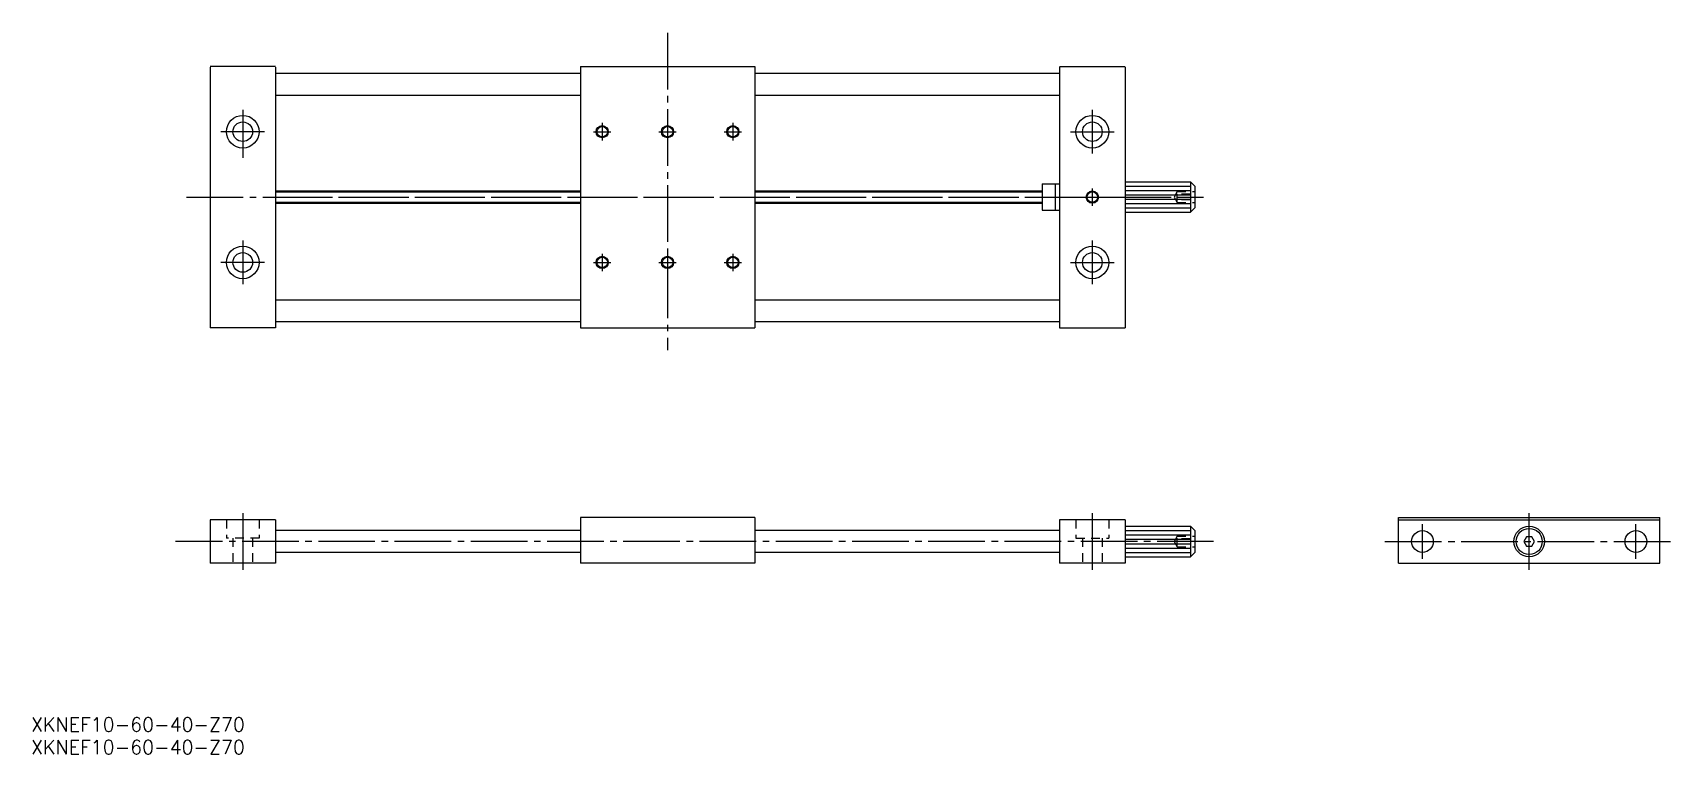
# Model space of a CAD drawing. Extents: x -61 to 316, y 28 to 194.
import ezdxf

# ---------------------------------------------------------------- set-up
doc = ezdxf.new("R2010")
doc.units = 0
doc.linetypes.add('CENTER', pattern=[17.5, 13, -1.5, 1.5, -1.5])
doc.linetypes.add('DASHED', pattern=[3.5, 2, -1.5])
doc.layers.get('0').update_dxf_attribs({"linetype": 'CONTINUOUS'})
doc.layers.add('CENTER', color=1, linetype='CENTER')
doc.styles.get("Standard").update_dxf_attribs({"font": 'txt.shx', "bigfont": 'extfont.shx'})

msp = doc.modelspace()

# ---------------------------------------------------------------- linework, layer by layer
at = {"color": 7, "linetype": 'CONTINUOUS'}
for p, q in [((-5, 186.32), (-20, 186.32)), ((-20, 186.13), (-20, 126.32)), ((-5, 186.13), (-5, 126.32)), ((-5, 184.72), (65, 184.72)), ((65, 186.32), (105, 186.32)), ((65, 186.32), (65, 126.32)), ((105, 186.32), (105, 126.32)), ((105, 184.72), (175, 184.72)), ((175, 186.32), (190, 186.32)), ((175, 186.13), (175, 126.32)), ((190, 186.13), (190, 126.32)), ((-5, 179.72), (65, 179.72)), ((105, 179.72), (175, 179.72)), ((171, 159.32), (171, 153.32)), ((171, 159.32), (175, 159.32)), ((174, 159.32), (174, 153.32)), ((190, 159.82), (205, 159.82)), ((205, 159.82), (206, 158.82)), ((205, 159.82), (205, 152.82)), ((206, 158.82), (206, 153.82)), ((-5, 157.72), (65, 157.72)), ((-5, 154.92), (65, 154.92)), ((105, 157.72), (171, 157.72)), ((105, 154.92), (171, 154.92)), ((171, 153.32), (175, 153.32)), ((190, 152.82), (205, 152.82)), ((206, 153.82), (205, 152.82)), ((-5, 132.74), (65, 132.74)), ((105, 132.74), (175, 132.74)), ((-5, 126.32), (-20, 126.32)), ((-5, 127.74), (65, 127.74)), ((65, 126.32), (105, 126.32)), ((105, 127.74), (175, 127.74)), ((175, 126.32), (190, 126.32)), ((-5, 82.27), (-20, 82.27)), ((-20, 82.27), (-20, 72.27)), ((-5, 82.27), (-5, 72.27)), ((65, 79.77), (-5, 79.77)), ((105, 82.77), (65, 82.77)), ((65, 82.77), (65, 72.27)), ((105, 82.77), (105, 72.27)), ((175, 79.77), (105, 79.77)), ((190, 82.27), (175, 82.27)), ((175, 82.27), (175, 72.27)), ((190, 82.27), (190, 72.27)), ((190, 80.77), (205, 80.77)), ((205, 80.77), (206, 79.77)), ((205, 80.77), (205, 73.77)), ((206, 79.77), (206, 74.77)), ((252.77, 82.77), (312.77, 82.77)), ((252.77, 72.27), (252.77, 82.77)), ((252.77, 82.27), (312.77, 82.27)), ((312.77, 72.27), (312.77, 82.77)), ((-5, 72.27), (-20, 72.27)), ((65, 74.77), (-5, 74.77)), ((105, 72.27), (65, 72.27)), ((175, 74.77), (105, 74.77)), ((190, 72.27), (175, 72.27)), ((190, 73.77), (205, 73.77)), ((206, 74.77), (205, 73.77)), ((252.77, 72.27), (312.77, 72.27))]:
    msp.add_line(p, q, dxfattribs=at)
at = {"color": 3, "linetype": 'CONTINUOUS'}
for p, q in [((190, 158.82), (205, 158.82)), ((-5, 157.52), (65, 157.52)), ((-5, 155.12), (65, 155.12)), ((105, 157.52), (171, 157.52)), ((105, 155.12), (171, 155.12)), ((190, 157.82), (205, 157.82)), ((190, 156.82), (205, 156.82)), ((190, 155.82), (205, 155.82)), ((190, 154.82), (205, 154.82)), ((190, 153.82), (205, 153.82)), ((190, 79.77), (205, 79.77)), ((190, 78.77), (205, 78.77)), ((190, 77.77), (205, 77.77)), ((190, 76.77), (205, 76.77)), ((190, 75.77), (205, 75.77)), ((190, 74.77), (205, 74.77))]:
    msp.add_line(p, q, dxfattribs=at)
at = {"color": 3, "linetype": 'DASHED'}
for p, q in [((202, 157.57), (201.28, 156.32)), ((201.28, 156.32), (202, 155.07)), ((202, 155.07), (202, 157.57)), ((202, 157.57), (206, 157.57)), ((205, 156.95), (202, 156.95)), ((205, 155.7), (202, 155.7)), ((202, 155.07), (206, 155.07)), ((-16.25, 82.27), (-16.25, 78.07)), ((-8.75, 82.27), (-8.75, 78.07)), ((178.75, 82.27), (178.75, 78.07)), ((186.25, 82.27), (186.25, 78.07)), ((-8.75, 78.07), (-16.25, 78.07)), ((-14.75, 78.07), (-14.75, 72.27)), ((-10.25, 78.07), (-10.25, 72.27)), ((178.75, 78.07), (186.25, 78.07)), ((180.25, 78.07), (180.25, 72.27)), ((184.75, 78.07), (184.75, 72.27)), ((202, 78.52), (201.28, 77.27)), ((201.28, 77.27), (202, 76.02)), ((202, 76.02), (202, 78.52)), ((202, 78.52), (206, 78.52)), ((205, 77.9), (202, 77.9)), ((205, 76.65), (202, 76.65)), ((202, 76.02), (206, 76.02))]:
    msp.add_line(p, q, dxfattribs=at)
at = {"color": 3, "linetype": 'CONTINUOUS'}
msp.add_lwpolyline([(282.14, 78.36), (281.52, 77.27), (282.14, 76.19), (283.39, 76.19), (284.02, 77.27), (283.39, 78.36)], close=True, dxfattribs=at)
for centre, radius in [((-12.5, 171.32), 3.75), ((182.5, 171.32), 3.75), ((70, 171.32), 1.4), ((70, 171.32), 1.4), ((85, 171.32), 1.4), ((85, 171.32), 1.4), ((100, 171.32), 1.4), ((100, 171.32), 1.4), ((182.5, 156.32), 1.4), ((182.5, 156.32), 1.4), ((-12.5, 141.32), 3.75), ((182.5, 141.32), 3.75), ((70, 141.32), 1.4), ((70, 141.32), 1.4), ((85, 141.32), 1.4), ((85, 141.32), 1.4), ((100, 141.32), 1.4), ((100, 141.32), 1.4)]:
    msp.add_circle(centre, radius, dxfattribs=at)
at = {"color": 7, "linetype": 'CONTINUOUS'}
for centre, radius in [((-12.5, 171.32), 2.25), ((182.5, 171.32), 2.25), ((70, 171.32), 1.2), ((70, 171.32), 1.2), ((85, 171.32), 1.2), ((85, 171.32), 1.2), ((100, 171.32), 1.2), ((100, 171.32), 1.2), ((182.5, 156.32), 1.2), ((182.5, 156.32), 1.2), ((-12.5, 141.32), 2.25), ((182.5, 141.32), 2.25), ((70, 141.32), 1.2), ((70, 141.32), 1.2), ((85, 141.32), 1.2), ((85, 141.32), 1.2), ((100, 141.32), 1.2), ((100, 141.32), 1.2), ((258.27, 77.27), 2.5), ((282.77, 77.27), 3.5), ((282.77, 77.27), 3), ((307.27, 77.27), 2.5)]:
    msp.add_circle(centre, radius, dxfattribs=at)
at = {"layer": 'CENTER', "color": 1, "linetype": 'CENTER'}
for p, q in [((85, 194.02), (85, 121.2)), ((-12.5, 176.32), (-12.5, 165.32)), ((70, 173.32), (70, 169.32)), ((85, 173.32), (85, 169.32)), ((100, 173.32), (100, 169.32)), ((182.5, 176.32), (182.5, 166.32)), ((-7.5, 171.32), (-17.5, 171.32)), ((68, 171.32), (72, 171.32)), ((83, 171.32), (87, 171.32)), ((98, 171.32), (102, 171.32)), ((177.5, 171.32), (187.5, 171.32)), ((182.5, 158.32), (182.5, 154.32)), ((-25.4, 156.32), (208.03, 156.32)), ((-5, 156.32), (208.03, 156.32)), ((180.5, 156.32), (184.5, 156.32)), ((-12.5, 146.32), (-12.5, 136.32)), ((70, 143.32), (70, 139.32)), ((85, 143.32), (85, 139.32)), ((100, 143.32), (100, 139.32)), ((182.5, 146.32), (182.5, 136.32)), ((-7.5, 141.32), (-17.5, 141.32)), ((68, 141.32), (72, 141.32)), ((83, 141.32), (87, 141.32)), ((98, 141.32), (102, 141.32)), ((177.5, 141.32), (187.5, 141.32)), ((-12.5, 83.78), (-12.5, 69.55)), ((182.5, 83.78), (182.5, 69.55)), ((282.77, 70.77), (282.77, 84.27)), ((258.27, 73.27), (258.27, 81.27)), ((307.27, 73.27), (307.27, 81.27)), ((210.35, 77.27), (-27.93, 77.27)), ((249.67, 77.27), (315.6, 77.27))]:
    msp.add_line(p, q, dxfattribs=at)

# ---------------------------------------------------------------- texts
at = {"color": 7, "linetype": 'CONTINUOUS'}
for p in [(-61.11, 33.67), (-61.11, 28.45)]:
    msp.add_text('XKNEF10-60-40-Z70', height=3.2, dxfattribs=at).set_placement(p)

doc.saveas('drawing.dxf')
